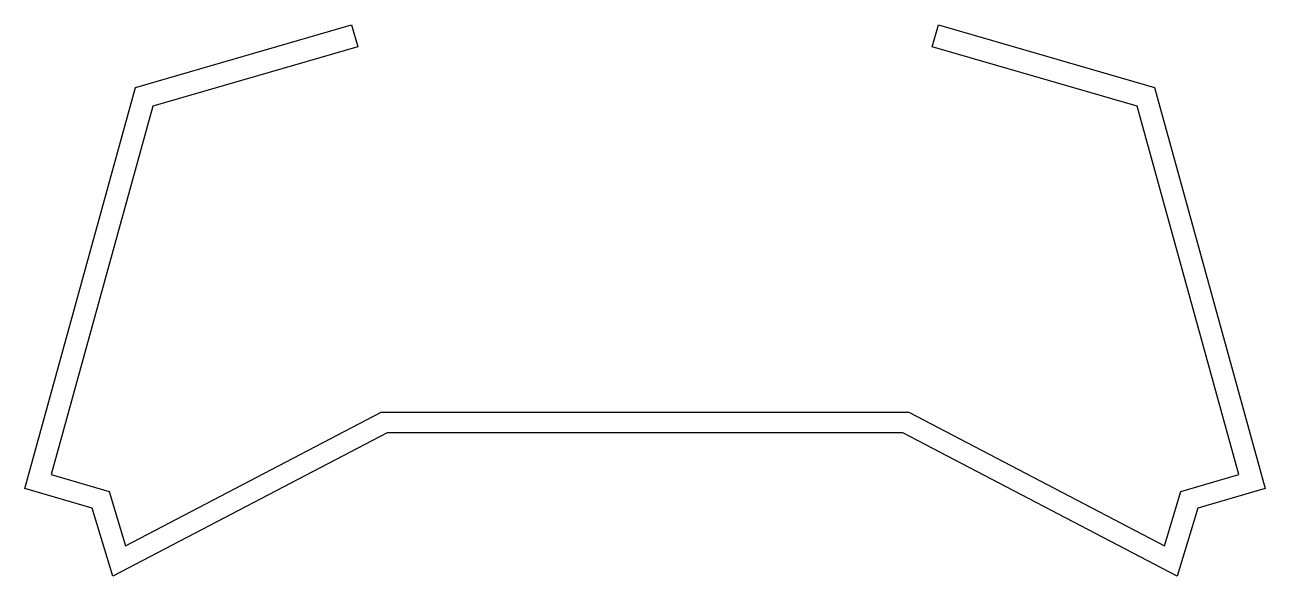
# Model space of a CAD drawing. Header units: millimetres. Extents: x -83.3 to 0.9, y -6.4 to 31.
import ezdxf

# ---------------------------------------------------------------- set-up
doc = ezdxf.new("R2010")
doc.units = ezdxf.units.MM

msp = doc.modelspace()

# ---------------------------------------------------------------- linework, layer by layer
msp.add_lwpolyline([(-6.608, 26.735), (0.899, -0.476), (-3.681, -1.823), (-5.069, -6.432), (-23.704, 3.3), (-58.732, 3.3), (-77.367, -6.432), (-78.755, -1.823), (-83.335, -0.476), (-75.828, 26.735), (-61.152, 30.994), (-60.72, 29.506), (-74.643, 25.465), (-81.537, 0.476), (-77.617, -0.677), (-76.505, -4.368), (-59.14, 4.7), (-23.296, 4.7), (-5.931, -4.368), (-4.819, -0.677), (-0.899, 0.476), (-7.792, 25.465), (-21.716, 29.506), (-21.284, 30.994)], close=True)

doc.saveas('drawing.dxf')
